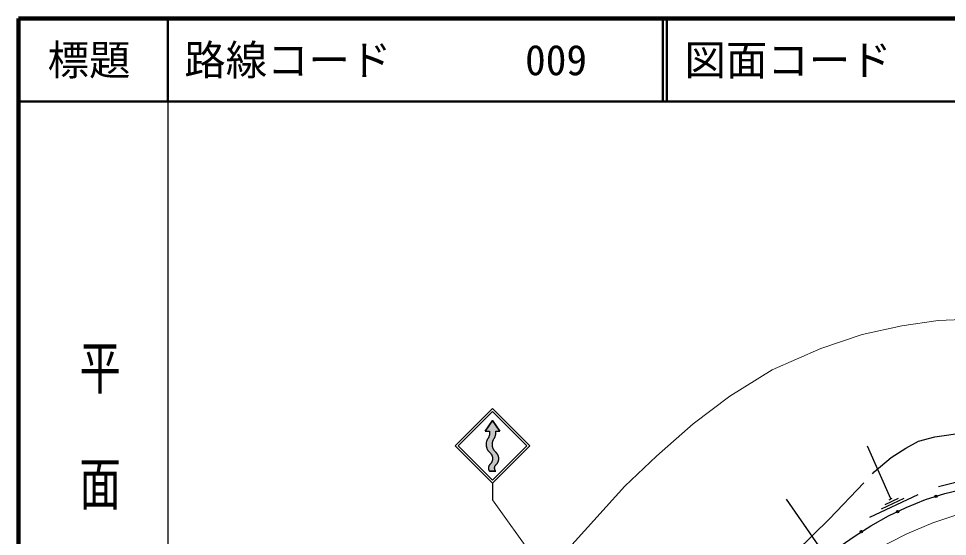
# Model space of a CAD drawing. Units: millimetres, scale not verified. Extents: x 40000 to 680000, y 20000 to 380000.
# Drawn here: x 40000 to 152124, y 317517 to 380000 of the extents above; entities that cross this region are included whole.
import ezdxf
from ezdxf.enums import TextEntityAlignment as Align

# ---------------------------------------------------------------- set-up
doc = ezdxf.new("R2010")
doc.units = ezdxf.units.MM
doc.header["$LTSCALE"] = 1000
doc.linetypes.add('CHAIN', pattern=[18.5, 12, -1.5, 3.5, -1.5])
doc.linetypes.add('DASHED', pattern=[7.5, 6, -1.5])
for name, color, linetype, lineweight in [('M-BGD', 7, 'Continuous', 25), ('M-BMK', 2, 'CHAIN', 13), ('M-STR-HTXT', 7, 'Continuous', 13), ('M-STR-STRC', 7, 'Continuous', 25), ('M-TTL', 2, 'Continuous', 140), ('M-TTL-BAND', 7, 'Continuous', 25), ('M-TTL-LINE', 7, 'Continuous', 50)]:
    doc.layers.add(name, color=color, linetype=linetype, lineweight=lineweight)
doc.layers.add('M-TTL-TXT', color=7, linetype='Continuous')
doc.styles.add('@ＭＳ ゴシック', font='')
doc.styles.add('ＭＳ ゴシック', font='')
doc.styles.get('@ＭＳ ゴシック').set_extended_font_data('@MS Gothic')
doc.styles.get('ＭＳ ゴシック').set_extended_font_data('MS Gothic')

msp = doc.modelspace()

# ---------------------------------------------------------------- hatches: boundary and pattern name
at = {"layer": 'M-BGD'}
for points in [[(150603, 322317, -0.41421), (150701, 322505, -0.41421), (150889, 322407, -1)], [(145972, 320447, -1), (146242, 320578, -1)], [(141612, 318009, -1), (141865, 318170, -1)]]:
    msp.add_hatch(color=256, dxfattribs=at).paths.add_polyline_path(points)
at = {"layer": 'M-STR-STRC'}
msp.add_hatch(color=256, dxfattribs=at).paths.add_polyline_path([(97189, 328590), (97189, 328641), (97191, 328692), (97194, 328743), (97200, 328794), (97208, 328845), (97218, 328895), (97230, 328945), (97244, 328994), (97260, 329043), (97277, 329091), (97297, 329139), (97318, 329185), (97341, 329231), (97366, 329276), (97393, 329320), (97404, 329336), (97430, 329375), (97454, 329415), (97476, 329457), (97497, 329499), (97517, 329541), (97534, 329585), (97550, 329629), (97564, 329674), (97576, 329719), (97587, 329764), (97596, 329811), (97603, 329857), (97608, 329904), (97611, 329950), (97613, 329997), (97612, 330044), (97610, 330091), (97606, 330138), (97600, 330184), (97592, 330230), (97591, 330236), (98091, 330236), (97216, 331486), (96341, 330236), (96841, 330236), (96849, 330189), (96855, 330143), (96860, 330096), (96862, 330049), (96863, 330002), (96861, 329956), (96858, 329909), (96853, 329862), (96847, 329816), (96838, 329770), (96828, 329724), (96816, 329679), (96802, 329634), (96786, 329590), (96769, 329546), (96750, 329503), (96729, 329461), (96706, 329420), (96682, 329380), (96657, 329341), (96654, 329336), (96626, 329293), (96601, 329248), (96577, 329203), (96555, 329157), (96535, 329110), (96516, 329062), (96500, 329013), (96485, 328964), (96473, 328914), (96462, 328864), (96453, 328814), (96446, 328763), (96442, 328712), (96439, 328661), (96438, 328609), (96440, 328558), (96443, 328507), (96448, 328456), (96456, 328405), (96465, 328355), (96476, 328305), (96490, 328255), (96505, 328206), (96522, 328158), (96541, 328110), (96562, 328063), (96584, 328018), (96609, 327972), (96635, 327928), (96663, 327885), (96693, 327844), (96724, 327803), (96757, 327763), (96791, 327725), (96827, 327689), (96841, 327674), (96871, 327651), (96899, 327626), (96927, 327600), (96953, 327573), (96979, 327545), (97003, 327516), (97026, 327486), (97048, 327456), (97069, 327424), (97088, 327392), (97107, 327359), (97123, 327325), (97139, 327290), (97153, 327255), (97166, 327220), (97177, 327184), (97187, 327147), (97196, 327110), (97203, 327073), (97208, 327036), (97213, 326998), (97215, 326961), (97216, 326923), (97216, 326885), (97214, 326847), (97211, 326810), (97206, 326772), (97200, 326735), (97192, 326698), (97183, 326661), (97173, 326625), (97161, 326589), (97147, 326554), (97133, 326519), (97116, 326485), (97099, 326452), (97080, 326419), (97060, 326387), (97039, 326355), (97017, 326325), (96993, 326296), (96968, 326267), (96942, 326240), (96915, 326213), (96887, 326188), (96858, 326163), (96841, 326150), (96827, 326129), (96813, 326107), (96800, 326085), (96788, 326063), (96777, 326040), (96767, 326017), (96758, 325993), (96749, 325969), (96742, 325944), (96735, 325920), (96730, 325895), (96726, 325870), (96722, 325844), (96720, 325819), (96718, 325794), (96718, 325768), (96718, 325743), (96720, 325717), (96722, 325692), (96726, 325667), (96730, 325641), (96736, 325617), (96742, 325592), (96750, 325568), (96758, 325543), (96767, 325520), (96778, 325496), (96789, 325473), (96801, 325451), (96814, 325429), (96827, 325408), (96841, 325388), (97591, 325388), (97570, 325417), (97545, 325458), (97523, 325502), (97504, 325547), (97489, 325593), (97478, 325640), (97471, 325688), (97467, 325736), (97467, 325785), (97471, 325833), (97479, 325881), (97490, 325928), (97505, 325975), (97524, 326019), (97546, 326063), (97571, 326104), (97592, 326132), (97621, 326156), (97650, 326182), (97678, 326208), (97705, 326236), (97730, 326265), (97755, 326295), (97778, 326325), (97800, 326357), (97821, 326389), (97841, 326422), (97859, 326456), (97876, 326491), (97891, 326526), (97905, 326562), (97918, 326599), (97929, 326636), (97939, 326673), (97947, 326710), (97954, 326748), (97959, 326787), (97963, 326825), (97966, 326863), (97966, 326902), (97966, 326940), (97963, 326979), (97960, 327017), (97954, 327055), (97948, 327093), (97940, 327131), (97930, 327168), (97919, 327205), (97906, 327242), (97892, 327277), (97877, 327313), (97860, 327347), (97842, 327381), (97822, 327415), (97802, 327447), (97780, 327479), (97756, 327510), (97732, 327539), (97706, 327568), (97680, 327596), (97652, 327623), (97623, 327648), (97593, 327673), (97591, 327675), (97554, 327711), (97519, 327749), (97486, 327788), (97454, 327828), (97424, 327870), (97396, 327912), (97369, 327956), (97344, 328000), (97320, 328046), (97299, 328093), (97279, 328140), (97261, 328188), (97245, 328237), (97231, 328286), (97219, 328336), (97209, 328386), (97201, 328437), (97195, 328488), (97191, 328539)])

# ---------------------------------------------------------------- linework, layer by layer
at = {"layer": 'M-BGD'}
for p, q in [((145279, 322032), (142491, 328418)), ((151042, 323538), (158039, 325334)), ((136591, 316377), (132685, 322024)), ((142743, 319843), (148581, 322593)), ((144177, 320850), (146891, 322129)), ((144592, 321377), (146221, 322144)), ((145089, 321943), (145469, 322122))]:
    msp.add_line(p, q, dxfattribs=at)
at = {"layer": 'M-BGD', "linetype": 'DASHED'}
msp.add_lwpolyline([(80549, 259271), (84409, 266483), (86491, 270215), (93104, 277768), (100991, 284265), (103476, 287044), (107364, 291778), (110958, 296197), (115525, 302613), (118506, 306575), (120855, 308006), (130550, 312428), (133828, 315670), (137889, 319656), (143277, 325293), (145324, 327032), (147119, 328177), (148615, 328995), (150622, 329515), (154229, 330056)], dxfattribs=at)
at = {"layer": 'M-BGD'}
msp.add_lwpolyline([(81605, 258291), (89233, 266481), (102555, 281100), (109481, 288638), (117320, 297057), (120222, 300137), (122366, 302212), (126040, 305523), (127929, 307202), (134117, 312451), (135766, 313795), (139172, 316357), (140977, 317606), (142865, 318803), (145020, 319986), (147152, 321019), (149477, 321962), (151801, 322695), (155520, 323582)], dxfattribs=at)
for centre in [(150746, 322362), (146107, 320513), (141739, 318089)]:
    msp.add_circle(centre, 150, dxfattribs=at)
at = {"layer": 'M-BMK'}
msp.add_lwpolyline([(85056, 255089), (131099, 306124), (133851, 308738), (137229, 311705), (139970, 313766), (143281, 315819), (147211, 317835), (150346, 319154), (153119, 320064)], dxfattribs=at)
at = {"layer": 'M-STR-HTXT'}
msp.add_line((115765, 296019), (97217, 321937), dxfattribs=at)
msp.add_lwpolyline([(94082, 302415), (113182, 323586), (116987, 327201), (121446, 331116), (125842, 334422), (130968, 337600), (136837, 340185), (141848, 341892), (146617, 342934), (151013, 343557), (154888, 343739)], dxfattribs=at)
at = {"layer": 'M-STR-STRC'}
for p, q in [((92717, 328437), (97217, 332937)), ((93071, 328437), (97217, 332584)), ((101717, 328437), (97217, 332937)), ((101364, 328437), (97217, 332584)), ((96341, 330236), (97216, 331486)), ((97216, 331486), (98091, 330236)), ((96341, 330236), (96841, 330236)), ((97591, 330236), (98091, 330236)), ((92717, 328437), (97217, 323936)), ((93071, 328437), (97217, 324290)), ((97217, 323937), (101717, 328437)), ((97217, 324290), (101364, 328437)), ((97591, 325388), (96841, 325388)), ((97217, 323936), (97217, 321937))]:
    msp.add_line(p, q, dxfattribs=at)
msp.add_lwpolyline([(97216, 331486), (96341, 330236), (96841, 330236), (96849, 330189), (96855, 330143), (96860, 330096), (96862, 330049), (96863, 330002), (96861, 329956), (96858, 329909), (96853, 329862), (96847, 329816), (96838, 329770), (96828, 329724), (96816, 329679), (96802, 329634), (96786, 329590), (96769, 329546), (96750, 329503), (96729, 329461), (96706, 329420), (96682, 329380), (96657, 329341), (96654, 329336), (96626, 329293), (96601, 329248), (96577, 329203), (96555, 329157), (96535, 329110), (96516, 329062), (96500, 329013), (96485, 328964), (96473, 328914), (96462, 328864), (96453, 328814), (96446, 328763), (96442, 328712), (96439, 328661), (96438, 328609), (96440, 328558), (96443, 328507), (96448, 328456), (96456, 328405), (96465, 328355), (96476, 328305), (96490, 328255), (96505, 328206), (96522, 328158), (96541, 328110), (96562, 328063), (96584, 328018), (96609, 327972), (96635, 327928), (96663, 327885), (96693, 327844), (96724, 327803), (96757, 327763), (96791, 327725), (96827, 327689), (96841, 327674), (96871, 327651), (96899, 327626), (96927, 327600), (96953, 327573), (96979, 327545), (97003, 327516), (97026, 327486), (97048, 327456), (97069, 327424), (97088, 327392), (97107, 327359), (97123, 327325), (97139, 327290), (97153, 327255), (97166, 327220), (97177, 327184), (97187, 327147), (97196, 327110), (97203, 327073), (97208, 327036), (97213, 326998), (97215, 326961), (97216, 326923), (97216, 326885), (97214, 326847), (97211, 326810), (97206, 326772), (97200, 326735), (97192, 326698), (97183, 326661), (97173, 326625), (97161, 326589), (97147, 326554), (97133, 326519), (97116, 326485), (97099, 326452), (97080, 326419), (97060, 326387), (97039, 326355), (97017, 326325), (96993, 326296), (96968, 326267), (96942, 326240), (96915, 326213), (96887, 326188), (96858, 326163), (96841, 326150), (96827, 326129), (96813, 326107), (96800, 326085), (96788, 326063), (96777, 326040), (96767, 326017), (96758, 325993), (96749, 325969), (96742, 325944), (96735, 325920), (96730, 325895), (96726, 325870), (96722, 325844), (96720, 325819), (96718, 325794), (96718, 325768), (96718, 325743), (96720, 325717), (96722, 325692), (96726, 325667), (96730, 325641), (96736, 325617), (96742, 325592), (96750, 325568), (96758, 325543), (96767, 325520), (96778, 325496), (96789, 325473), (96801, 325451), (96814, 325429), (96827, 325408), (96841, 325388), (97591, 325388), (97577, 325407), (97564, 325427), (97551, 325448), (97539, 325469), (97528, 325491), (97518, 325513), (97509, 325535), (97501, 325558), (97493, 325581), (97487, 325605), (97481, 325628), (97476, 325652), (97473, 325676), (97470, 325700), (97468, 325724), (97467, 325749), (97467, 325773), (97468, 325797), (97470, 325821), (97473, 325845), (97477, 325869), (97482, 325893), (97487, 325917), (97494, 325940), (97501, 325963), (97510, 325986), (97519, 326008), (97529, 326030), (97541, 326052), (97552, 326073), (97565, 326094), (97579, 326114), (97592, 326132), (97621, 326156), (97650, 326182), (97678, 326208), (97705, 326236), (97730, 326265), (97755, 326295), (97778, 326325), (97800, 326357), (97821, 326389), (97841, 326422), (97859, 326456), (97876, 326491), (97891, 326526), (97905, 326562), (97918, 326599), (97929, 326636), (97939, 326673), (97947, 326710), (97954, 326748), (97959, 326787), (97963, 326825), (97966, 326863), (97966, 326902), (97966, 326940), (97963, 326979), (97960, 327017), (97954, 327055), (97948, 327093), (97940, 327131), (97930, 327168), (97919, 327205), (97906, 327242), (97892, 327277), (97877, 327313), (97860, 327347), (97842, 327381), (97822, 327415), (97802, 327447), (97780, 327479), (97756, 327510), (97732, 327539), (97706, 327568), (97680, 327596), (97652, 327623), (97623, 327648), (97593, 327673), (97591, 327675), (97554, 327711), (97519, 327749), (97486, 327788), (97454, 327828), (97424, 327870), (97396, 327912), (97369, 327956), (97344, 328000), (97320, 328046), (97299, 328093), (97279, 328140), (97261, 328188), (97245, 328237), (97231, 328286), (97219, 328336), (97209, 328386), (97201, 328437), (97195, 328488), (97191, 328539), (97189, 328590), (97189, 328641), (97191, 328692), (97194, 328743), (97200, 328794), (97208, 328845), (97218, 328895), (97230, 328945), (97244, 328994), (97260, 329043), (97277, 329091), (97297, 329139), (97318, 329185), (97341, 329231), (97366, 329276), (97393, 329320), (97404, 329336), (97430, 329375), (97454, 329415), (97476, 329457), (97497, 329499), (97517, 329541), (97534, 329585), (97550, 329629), (97564, 329674), (97576, 329719), (97587, 329764), (97596, 329811), (97603, 329857), (97608, 329904), (97611, 329950), (97613, 329997), (97612, 330044), (97610, 330091), (97606, 330138), (97600, 330184), (97592, 330230), (97591, 330236), (98091, 330236)], close=True, dxfattribs=at)
at = {"layer": 'M-TTL'}
for p, q in [((40000, 380000), (40000, 20000)), ((680000, 380000), (40000, 380000))]:
    msp.add_line(p, q, dxfattribs=at)
at = {"layer": 'M-TTL-BAND'}
msp.add_line((58000, 370000), (58000, 20000), dxfattribs=at)
at = {"layer": 'M-TTL-LINE'}
for p, q in [((58000, 380000), (58000, 370000)), ((117750, 380000), (117750, 370000)), ((118250, 380000), (118250, 370000)), ((40000, 370000), (680000, 370000))]:
    msp.add_line(p, q, dxfattribs=at)

# ---------------------------------------------------------------- texts
at = {"layer": 'M-TTL-BAND', "style": '@ＭＳ ゴシック', "width": 1.4}
msp.add_text('平  面  図', height=3666, rotation=270, dxfattribs=at).set_placement((49777, 306475), align=Align.MIDDLE_RIGHT)
at = {"layer": 'M-TTL-TXT', "style": 'ＭＳ ゴシック'}
msp.add_text('標題', height=3666, dxfattribs=at).set_placement((48500, 375000), align=Align.MIDDLE_CENTER)
for s, p in [('路線コード', (60000, 375000)), ('009', (101142, 375000)), ('図面コード', (120380, 375000))]:
    msp.add_text(s, height=3666, dxfattribs=at).set_placement(p, align=Align.MIDDLE_LEFT)

doc.saveas('drawing.dxf')
